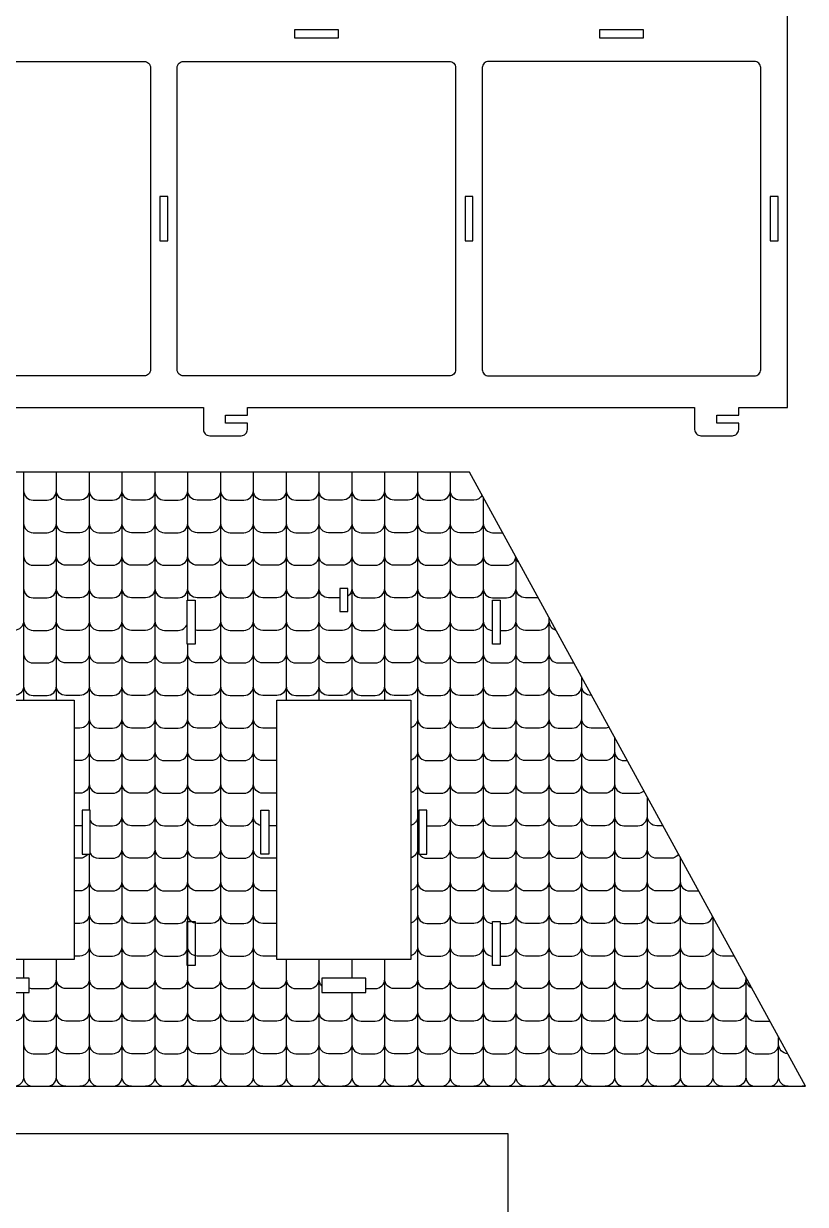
# Model space of a CAD drawing. Extents: x 8164 to 10920, y 152 to 1666.
# Drawn here: x 9873.9 to 10172.2, y 684.1 to 1134.5 of the extents above; entities that cross this region are included whole.
import ezdxf

# ---------------------------------------------------------------- set-up
doc = ezdxf.new("R2010")
doc.units = 0
doc.header["$MEASUREMENT"] = 0
doc.layers.add('LAYER_1', color=18, linetype='CONTINUOUS')

msp = doc.modelspace()

# ---------------------------------------------------------------- linework, layer by layer
at = {"layer": 'LAYER_1'}
for points in [[(9771.94, 988.1), (9942.54, 988.1), (9942.54, 979.7, 0.414214), (9944.94, 977.3), (9956.94, 977.3, 0.414214), (9959.34, 979.7), (9959.34, 982.1), (9950.94, 982.1), (9950.94, 985.1), (9959.34, 985.1), (9959.34, 988.1), (10129.94, 988.1), (10129.94, 979.7, 0.414214), (10132.34, 977.3), (10144.34, 977.3, 0.414214), (10146.74, 979.7), (10146.74, 982.1), (10138.34, 982.1), (10138.34, 985.1), (10146.74, 985.1), (10146.74, 988.1), (10165.34, 988.1), (10165.34, 1273.1)], [(9907.92, 729.2, 0.414214), (9911.52, 732.8), (9911.52, 963.48)], [(9924.04, 963.48), (9924.04, 732.8, 0.414214), (9927.64, 729.2)], [(9949.09, 963.48), (9949.09, 732.8, 0.414214), (9952.69, 729.2)], [(9958.01, 729.2, 0.414214), (9961.61, 732.8), (9961.61, 963.48)], [(10024.23, 963.48), (10024.23, 732.8, 0.414214), (10027.83, 729.2)], [(10033.16, 729.2, 0.414214), (10036.76, 732.8), (10036.76, 963.48)], [(9873.95, 956.36, 0.414214), (9877.55, 952.76), (9882.87, 952.76, 0.414214), (9886.47, 956.36)], [(9898.99, 956.36, -0.414214), (9895.39, 952.76), (9890.07, 952.76, -0.414214), (9886.47, 956.36)], [(9898.99, 956.36, 0.414214), (9902.59, 952.76), (9907.92, 952.76, 0.414214), (9911.52, 956.36)], [(9924.04, 956.36, -0.414214), (9920.44, 952.76), (9915.12, 952.76, -0.414214), (9911.52, 956.36)], [(9924.04, 956.36, 0.414214), (9927.64, 952.76), (9932.97, 952.76, 0.414214), (9936.57, 956.36)], [(9949.09, 956.36, -0.414214), (9945.49, 952.76), (9940.17, 952.76, -0.414214), (9936.57, 956.36)], [(9949.09, 956.36, 0.414214), (9952.69, 952.76), (9958.01, 952.76, 0.414214), (9961.61, 956.36)], [(9974.14, 956.36, -0.414214), (9970.54, 952.76), (9965.21, 952.76, -0.414214), (9961.61, 956.36)], [(9974.14, 956.36, 0.414214), (9977.74, 952.76), (9983.06, 952.76, 0.414214), (9986.66, 956.36)], [(9999.18, 956.36, -0.414214), (9995.58, 952.76), (9990.26, 952.76, -0.414214), (9986.66, 956.36)], [(9999.18, 956.36, 0.414214), (10002.78, 952.76), (10008.11, 952.76, 0.414214), (10011.71, 956.36)], [(10024.23, 956.36, -0.414214), (10020.63, 952.76), (10015.31, 952.76, -0.414214), (10011.71, 956.36)], [(10024.23, 956.36, 0.414214), (10027.83, 952.76), (10033.16, 952.76, 0.414214), (10036.76, 956.36)], [(10048.87, 954.69, -0.279406), (10045.68, 952.76), (10040.36, 952.76, -0.414214), (10036.76, 956.36)], [(10049.28, 953.95), (10049.28, 732.8, 0.414214), (10052.88, 729.2)], [(9873.95, 943.94, 0.414214), (9877.55, 940.34), (9882.87, 940.34, 0.414214), (9886.47, 943.94)], [(9898.99, 943.94, -0.414214), (9895.39, 940.34), (9890.07, 940.34, -0.414214), (9886.47, 943.94)], [(9898.99, 943.94, 0.414214), (9902.59, 940.34), (9907.92, 940.34, 0.414214), (9911.52, 943.94)], [(9924.04, 943.94, -0.414214), (9920.44, 940.34), (9915.12, 940.34, -0.414214), (9911.52, 943.94)], [(9924.04, 943.94, 0.414214), (9927.64, 940.34), (9932.97, 940.34, 0.414214), (9936.57, 943.94)], [(9949.09, 943.94, -0.414214), (9945.49, 940.34), (9940.17, 940.34, -0.414214), (9936.57, 943.94)], [(9949.09, 943.94, 0.414214), (9952.69, 940.34), (9958.01, 940.34, 0.414214), (9961.61, 943.94)], [(9974.14, 943.94, -0.414214), (9970.54, 940.34), (9965.21, 940.34, -0.414214), (9961.61, 943.94)], [(9974.14, 943.94, 0.414214), (9977.74, 940.34), (9983.06, 940.34, 0.414214), (9986.66, 943.94)], [(9999.18, 943.94, -0.414214), (9995.58, 940.34), (9990.26, 940.34, -0.414214), (9986.66, 943.94)], [(9999.18, 943.94, 0.414214), (10002.78, 940.34), (10008.11, 940.34, 0.414214), (10011.71, 943.94)], [(10024.23, 943.94, -0.414214), (10020.63, 940.34), (10015.31, 940.34, -0.414214), (10011.71, 943.94)], [(10024.23, 943.94, 0.414214), (10027.83, 940.34), (10033.16, 940.34, 0.414214), (10036.76, 943.94)], [(10049.28, 943.94, -0.414214), (10045.68, 940.34), (10040.36, 940.34, -0.414214), (10036.76, 943.94)], [(10049.28, 943.94, 0.414214), (10052.88, 940.34), (10056.72, 940.34)], [(9873.95, 931.52, 0.414214), (9877.55, 927.92), (9882.87, 927.92, 0.414214), (9886.47, 931.52)], [(9898.99, 931.52, -0.414214), (9895.39, 927.92), (9890.07, 927.92, -0.414214), (9886.47, 931.52)], [(9898.99, 931.52, 0.414214), (9902.59, 927.92), (9907.92, 927.92, 0.414214), (9911.52, 931.52)], [(9924.04, 931.52, -0.414214), (9920.44, 927.92), (9915.12, 927.92, -0.414214), (9911.52, 931.52)], [(9924.04, 931.52, 0.414214), (9927.64, 927.92), (9932.97, 927.92, 0.414214), (9936.57, 931.52)], [(9949.09, 931.52, -0.414214), (9945.49, 927.92), (9940.17, 927.92, -0.414214), (9936.57, 931.52)], [(9949.09, 931.52, 0.414214), (9952.69, 927.92), (9958.01, 927.92, 0.414214), (9961.61, 931.52)], [(9974.14, 931.52, -0.414214), (9970.54, 927.92), (9965.21, 927.92, -0.414214), (9961.61, 931.52)], [(9974.14, 931.52, 0.414214), (9977.74, 927.92), (9983.06, 927.92, 0.414214), (9986.66, 931.52)], [(9999.18, 931.52, -0.414214), (9995.58, 927.92), (9990.26, 927.92, -0.414214), (9986.66, 931.52)], [(9999.18, 931.52, 0.414214), (10002.78, 927.92), (10008.11, 927.92, 0.414214), (10011.71, 931.52)], [(10024.23, 931.52, -0.414214), (10020.63, 927.92), (10015.31, 927.92, -0.414214), (10011.71, 931.52)], [(10024.23, 931.52, 0.414214), (10027.83, 927.92), (10033.16, 927.92, 0.414214), (10036.76, 931.52)], [(10049.28, 931.52, -0.414214), (10045.68, 927.92), (10040.36, 927.92, -0.414214), (10036.76, 931.52)], [(10049.28, 931.52, 0.414214), (10052.88, 927.92), (10058.2, 927.92, 0.379798), (10061.78, 931.09)], [(10058.2, 729.2, 0.414214), (10061.8, 732.8), (10061.8, 931.04)], [(10063.02, 928.82, -0.175116), (10061.85, 930.97)], [(9873.95, 919.1, 0.414214), (9877.55, 915.5), (9882.87, 915.5, 0.414214), (9886.47, 919.1)], [(9898.99, 919.1, -0.414214), (9895.39, 915.5), (9890.07, 915.5, -0.414214), (9886.47, 919.1)], [(9898.99, 919.1, 0.414214), (9902.59, 915.5), (9907.92, 915.5, 0.414214), (9911.52, 919.1)], [(9924.04, 919.1, -0.414214), (9920.44, 915.5), (9915.12, 915.5, -0.414214), (9911.52, 919.1)], [(9924.04, 919.1, 0.414214), (9927.64, 915.5), (9932.97, 915.5, 0.414214), (9936.57, 919.1)], [(9949.09, 919.1, -0.414214), (9945.49, 915.5), (9940.17, 915.5, -0.414214), (9936.57, 919.1)], [(9949.09, 919.1, 0.414214), (9952.69, 915.5), (9958.01, 915.5, 0.414214), (9961.61, 919.1)], [(9974.14, 919.1, -0.414214), (9970.54, 915.5), (9965.21, 915.5, -0.414214), (9961.61, 919.1)], [(9974.14, 919.1, 0.414214), (9977.74, 915.5), (9983.06, 915.5, 0.414214), (9986.66, 919.1)], [(9994.58, 915.5), (9990.26, 915.5, -0.414214), (9986.66, 919.1)], [(9999.18, 919.1, -0.250445), (9997.58, 916.11)], [(9999.18, 919.1, 0.414214), (10002.78, 915.5), (10008.11, 915.5, 0.414214), (10011.71, 919.1)], [(10024.23, 919.1, -0.414214), (10020.63, 915.5), (10015.31, 915.5, -0.414214), (10011.71, 919.1)], [(10024.23, 919.1, 0.414214), (10027.83, 915.5), (10033.16, 915.5, 0.414214), (10036.76, 919.1)], [(10049.28, 919.1, -0.414214), (10045.68, 915.5), (10040.36, 915.5, -0.414214), (10036.76, 919.1)], [(10049.28, 919.1, 0.414214), (10052.88, 915.5), (10058.2, 915.5, 0.414214), (10061.8, 919.1)], [(10070.3, 915.5), (10065.4, 915.5, -0.414214), (10061.8, 919.1)], [(9873.95, 906.68, -0.414214), (9870.35, 903.08), (9865.02, 903.08, -0.414214), (9861.42, 906.68)], [(9873.95, 906.68, 0.414214), (9877.55, 903.08), (9882.87, 903.08, 0.414214), (9886.47, 906.68)], [(9898.99, 906.68, -0.414214), (9895.39, 903.08), (9890.07, 903.08, -0.414214), (9886.47, 906.68)], [(9898.99, 906.68, 0.414214), (9902.59, 903.08), (9907.92, 903.08, 0.414214), (9911.52, 906.68)], [(9924.04, 906.68, -0.414214), (9920.44, 903.08), (9915.12, 903.08, -0.414214), (9911.52, 906.68)], [(9924.04, 906.68, 0.414214), (9927.64, 903.08), (9932.97, 903.08, 0.323813), (9936.38, 905.55)], [(9949.09, 906.68, -0.414214), (9945.49, 903.08), (9940.17, 903.08, -0.054702), (9939.38, 903.16)], [(9949.09, 906.68, 0.414214), (9952.69, 903.08), (9958.01, 903.08, 0.414214), (9961.61, 906.68)], [(9974.14, 906.68, -0.414214), (9970.54, 903.08), (9965.21, 903.08, -0.414214), (9961.61, 906.68)], [(9974.14, 906.68, 0.414214), (9977.74, 903.08), (9983.06, 903.08, 0.414214), (9986.66, 906.68)], [(9999.18, 906.68, -0.414214), (9995.58, 903.08), (9990.26, 903.08, -0.414214), (9986.66, 906.68)], [(9999.18, 906.68, 0.414214), (10002.78, 903.08), (10008.11, 903.08, 0.414214), (10011.71, 906.68)], [(10024.23, 906.68, -0.414214), (10020.63, 903.08), (10015.31, 903.08, -0.414214), (10011.71, 906.68)], [(10024.23, 906.68, 0.414214), (10027.83, 903.08), (10033.16, 903.08, 0.414214), (10036.76, 906.68)], [(10049.28, 906.68, -0.414214), (10045.68, 903.08), (10040.36, 903.08, -0.414214), (10036.76, 906.68)], [(10049.28, 906.68, 0.406544), (10052.78, 903.08)], [(10055.78, 903.08), (10058.2, 903.08, 0.414214), (10061.8, 906.68)], [(10074.33, 906.68, -0.414214), (10070.73, 903.08), (10065.4, 903.08, -0.414214), (10061.8, 906.68)], [(10074.33, 908.14), (10074.33, 732.8, 0.414214), (10077.93, 729.2)], [(10074.33, 906.68, 0.342693), (10077.04, 903.19)], [(9940.17, 729.2, -0.414214), (9936.57, 732.8), (9936.57, 897.81)], [(9873.95, 894.26, 0.414214), (9877.55, 890.66), (9882.87, 890.66, 0.414214), (9886.47, 894.26)], [(9898.99, 894.26, -0.414214), (9895.39, 890.66), (9890.07, 890.66, -0.414214), (9886.47, 894.26)], [(9898.99, 894.26, 0.414214), (9902.59, 890.66), (9907.92, 890.66, 0.414214), (9911.52, 894.26)], [(9924.04, 894.26, -0.414214), (9920.44, 890.66), (9915.12, 890.66, -0.414214), (9911.52, 894.26)], [(9924.04, 894.26, 0.414214), (9927.64, 890.66), (9932.97, 890.66, 0.414214), (9936.57, 894.26)], [(9949.09, 894.26, -0.414214), (9945.49, 890.66), (9940.17, 890.66, -0.414214), (9936.57, 894.26)], [(9949.09, 894.26, 0.414214), (9952.69, 890.66), (9958.01, 890.66, 0.414214), (9961.61, 894.26)], [(9974.14, 894.26, -0.414214), (9970.54, 890.66), (9965.21, 890.66, -0.414214), (9961.61, 894.26)], [(9974.14, 894.26, 0.414214), (9977.74, 890.66), (9983.06, 890.66, 0.414214), (9986.66, 894.26)], [(9999.18, 894.26, -0.414214), (9995.58, 890.66), (9990.26, 890.66, -0.414214), (9986.66, 894.26)], [(9999.18, 894.26, 0.414214), (10002.78, 890.66), (10008.11, 890.66, 0.414214), (10011.71, 894.26)], [(10024.23, 894.26, -0.414214), (10020.63, 890.66), (10015.31, 890.66, -0.414214), (10011.71, 894.26)], [(10024.23, 894.26, 0.414214), (10027.83, 890.66), (10033.16, 890.66, 0.414214), (10036.76, 894.26)], [(10049.28, 894.26, -0.414214), (10045.68, 890.66), (10040.36, 890.66, -0.414214), (10036.76, 894.26)], [(10049.28, 894.26, 0.414214), (10052.88, 890.66), (10058.2, 890.66, 0.414214), (10061.8, 894.26)], [(10074.33, 894.26, -0.414214), (10070.73, 890.66), (10065.4, 890.66, -0.414214), (10061.8, 894.26)], [(10074.33, 894.26, 0.414214), (10077.93, 890.66), (10083.25, 890.66, 0.042575), (10083.86, 890.71)], [(10090.45, 729.2, -0.414214), (10086.85, 732.8), (10086.85, 885.24)], [(9873.95, 881.84, -0.414214), (9870.35, 878.24), (9865.02, 878.24, -0.414214), (9861.42, 881.84)], [(9873.95, 881.84, 0.414214), (9877.55, 878.24), (9882.87, 878.24, 0.414214), (9886.47, 881.84)], [(9898.99, 881.84, -0.414214), (9895.39, 878.24), (9890.07, 878.24, -0.414214), (9886.47, 881.84)], [(9898.99, 881.84, 0.414214), (9902.59, 878.24), (9907.92, 878.24, 0.414214), (9911.52, 881.84)], [(9924.04, 881.84, -0.414214), (9920.44, 878.24), (9915.12, 878.24, -0.414214), (9911.52, 881.84)], [(9924.04, 881.84, 0.414214), (9927.64, 878.24), (9932.97, 878.24, 0.414214), (9936.57, 881.84)], [(9949.09, 881.84, -0.414214), (9945.49, 878.24), (9940.17, 878.24, -0.414214), (9936.57, 881.84)], [(9949.09, 881.84, 0.414214), (9952.69, 878.24), (9958.01, 878.24, 0.414214), (9961.61, 881.84)], [(9974.14, 881.84, -0.414214), (9970.54, 878.24), (9965.21, 878.24, -0.414214), (9961.61, 881.84)], [(9974.14, 881.84, 0.414214), (9977.74, 878.24), (9983.06, 878.24, 0.414214), (9986.66, 881.84)], [(9999.18, 881.84, -0.414214), (9995.58, 878.24), (9990.26, 878.24, -0.414214), (9986.66, 881.84)], [(9999.18, 881.84, 0.414214), (10002.78, 878.24), (10008.11, 878.24, 0.414214), (10011.71, 881.84)], [(10024.23, 881.84, -0.414214), (10020.63, 878.24), (10015.31, 878.24, -0.414214), (10011.71, 881.84)], [(10024.23, 881.84, 0.414214), (10027.83, 878.24), (10033.16, 878.24, 0.414214), (10036.76, 881.84)], [(10049.28, 881.84, -0.414214), (10045.68, 878.24), (10040.36, 878.24, -0.414214), (10036.76, 881.84)], [(10049.28, 881.84, 0.414214), (10052.88, 878.24), (10058.2, 878.24, 0.414214), (10061.8, 881.84)], [(10074.33, 881.84, -0.414214), (10070.73, 878.24), (10065.4, 878.24, -0.414214), (10061.8, 881.84)], [(10074.33, 881.84, 0.414214), (10077.93, 878.24), (10083.25, 878.24, 0.414214), (10086.85, 881.84)], [(10090.68, 878.24), (10090.45, 878.24, -0.414214), (10086.85, 881.84)], [(9898.99, 869.42, -0.414214), (9895.39, 865.82), (9893.21, 865.82)], [(9898.99, 869.42, 0.414214), (9902.59, 865.82), (9907.92, 865.82, 0.414214), (9911.52, 869.42)], [(9924.04, 869.42, -0.414214), (9920.44, 865.82), (9915.12, 865.82, -0.414214), (9911.52, 869.42)], [(9924.04, 869.42, 0.414214), (9927.64, 865.82), (9932.97, 865.82, 0.414214), (9936.57, 869.42)], [(9949.09, 869.42, -0.414214), (9945.49, 865.82), (9940.17, 865.82, -0.414214), (9936.57, 869.42)], [(9949.09, 869.42, 0.414214), (9952.69, 865.82), (9958.01, 865.82, 0.414214), (9961.61, 869.42)], [(9970.56, 865.82, -0.001323), (9970.54, 865.82), (9965.21, 865.82, -0.414214), (9961.61, 869.42)], [(10024.23, 869.42, -0.335422), (10021.61, 865.95)], [(10024.23, 869.42, 0.414214), (10027.83, 865.82), (10033.16, 865.82, 0.414214), (10036.76, 869.42)], [(10049.28, 869.42, -0.414214), (10045.68, 865.82), (10040.36, 865.82, -0.414214), (10036.76, 869.42)], [(10049.28, 869.42, 0.414214), (10052.88, 865.82), (10058.2, 865.82, 0.414214), (10061.8, 869.42)], [(10074.33, 869.42, -0.414214), (10070.73, 865.82), (10065.4, 865.82, -0.414214), (10061.8, 869.42)], [(10074.33, 869.42, 0.414214), (10077.93, 865.82), (10083.25, 865.82, 0.414214), (10086.85, 869.42)], [(10097.29, 866.15, -0.109058), (10095.77, 865.82), (10090.45, 865.82, -0.414214), (10086.85, 869.42)], [(10099.37, 862.34), (10099.37, 732.8, 0.414214), (10102.97, 729.2)], [(9898.99, 857, -0.414214), (9895.39, 853.4), (9893.21, 853.4)], [(9898.99, 857, 0.414214), (9902.59, 853.4), (9907.92, 853.4, 0.414214), (9911.52, 857)], [(9924.04, 857, -0.414214), (9920.44, 853.4), (9915.12, 853.4, -0.414214), (9911.52, 857)], [(9924.04, 857, 0.414214), (9927.64, 853.4), (9932.97, 853.4, 0.414214), (9936.57, 857)], [(9949.09, 857, -0.414214), (9945.49, 853.4), (9940.17, 853.4, -0.414214), (9936.57, 857)], [(9949.09, 857, 0.414214), (9952.69, 853.4), (9958.01, 853.4, 0.414214), (9961.61, 857)], [(9970.56, 853.4, -0.001323), (9970.54, 853.4), (9965.21, 853.4, -0.414214), (9961.61, 857)], [(10024.23, 857, -0.335422), (10021.61, 853.53)], [(10024.23, 857, 0.414214), (10027.83, 853.4), (10033.16, 853.4, 0.414214), (10036.76, 857)], [(10049.28, 857, -0.414214), (10045.68, 853.4), (10040.36, 853.4, -0.414214), (10036.76, 857)], [(10049.28, 857, 0.414214), (10052.88, 853.4), (10058.2, 853.4, 0.414214), (10061.8, 857)], [(10074.33, 857, -0.414214), (10070.73, 853.4), (10065.4, 853.4, -0.414214), (10061.8, 857)], [(10074.33, 857, 0.414214), (10077.93, 853.4), (10083.25, 853.4, 0.414214), (10086.85, 857)], [(10099.37, 857, -0.414214), (10095.77, 853.4), (10090.45, 853.4, -0.414214), (10086.85, 857)], [(10099.37, 857, 0.414214), (10102.97, 853.4), (10104.26, 853.4)], [(9898.99, 844.58, -0.414214), (9895.39, 840.98), (9893.21, 840.98)], [(9898.99, 844.58, 0.414214), (9902.59, 840.98), (9907.92, 840.98, 0.414214), (9911.52, 844.58)], [(9924.04, 844.58, -0.414214), (9920.44, 840.98), (9915.12, 840.98, -0.414214), (9911.52, 844.58)], [(9924.04, 844.58, 0.414214), (9927.64, 840.98), (9932.97, 840.98, 0.414214), (9936.57, 844.58)], [(9949.09, 844.58, -0.414214), (9945.49, 840.98), (9940.17, 840.98, -0.414214), (9936.57, 844.58)], [(9949.09, 844.58, 0.414214), (9952.69, 840.98), (9958.01, 840.98, 0.414214), (9961.61, 844.58)], [(9970.56, 840.98, -0.001323), (9970.54, 840.98), (9965.21, 840.98, -0.414214), (9961.61, 844.58)], [(10024.23, 844.58, -0.335422), (10021.61, 841.11)], [(10024.23, 844.58, 0.414214), (10027.83, 840.98), (10033.16, 840.98, 0.414214), (10036.76, 844.58)], [(10049.28, 844.58, -0.414214), (10045.68, 840.98), (10040.36, 840.98, -0.414214), (10036.76, 844.58)], [(10049.28, 844.58, 0.414214), (10052.88, 840.98), (10058.2, 840.98, 0.414214), (10061.8, 844.58)], [(10074.33, 844.58, -0.414214), (10070.73, 840.98), (10065.4, 840.98, -0.414214), (10061.8, 844.58)], [(10074.33, 844.58, 0.414214), (10077.93, 840.98), (10083.25, 840.98, 0.414214), (10086.85, 844.58)], [(10099.37, 844.58, -0.414214), (10095.77, 840.98), (10090.45, 840.98, -0.414214), (10086.85, 844.58)], [(10099.37, 844.58, 0.414214), (10102.97, 840.98), (10108.3, 840.98, 0.175306), (10110.6, 841.81)], [(10115.5, 729.2, -0.414214), (10111.9, 732.8), (10111.9, 839.44)], [(9896.33, 828.68, -0.06611), (9895.39, 828.56), (9893.21, 828.56)], [(9899.33, 830.63, 0.291063), (9902.59, 828.56), (9907.92, 828.56, 0.414214), (9911.52, 832.16)], [(9924.04, 832.16, -0.414214), (9920.44, 828.56), (9915.12, 828.56, -0.414214), (9911.52, 832.16)], [(9924.04, 832.16, 0.414214), (9927.64, 828.56), (9932.97, 828.56, 0.414214), (9936.57, 832.16)], [(9949.09, 832.16, -0.414214), (9945.49, 828.56), (9940.17, 828.56, -0.414214), (9936.57, 832.16)], [(9949.09, 832.16, 0.414214), (9952.69, 828.56), (9958.01, 828.56, 0.414214), (9961.61, 832.16)], [(9964.44, 828.64, -0.351824), (9961.61, 832.16)], [(10024.23, 832.16, -0.335422), (10021.61, 828.69)], [(10024.23, 832.16, 0.13441), (10024.73, 830.32)], [(10027.73, 828.56, 0.006806), (10027.83, 828.56), (10033.16, 828.56, 0.414214), (10036.76, 832.16)], [(10049.28, 832.16, -0.414214), (10045.68, 828.56), (10040.36, 828.56, -0.414214), (10036.76, 832.16)], [(10049.28, 832.16, 0.414214), (10052.88, 828.56), (10058.2, 828.56, 0.414214), (10061.8, 832.16)], [(10074.33, 832.16, -0.414214), (10070.73, 828.56), (10065.4, 828.56, -0.414214), (10061.8, 832.16)], [(10074.33, 832.16, 0.414214), (10077.93, 828.56), (10083.25, 828.56, 0.414214), (10086.85, 832.16)], [(10099.37, 832.16, -0.414214), (10095.77, 828.56), (10090.45, 828.56, -0.414214), (10086.85, 832.16)], [(10099.37, 832.16, 0.414214), (10102.97, 828.56), (10108.3, 828.56, 0.414214), (10111.9, 832.16)], [(10117.85, 828.56), (10115.5, 828.56, -0.414214), (10111.9, 832.16)], [(9970.56, 828.56, -0.001323), (9970.54, 828.56), (9967.44, 828.56)], [(9899.33, 818.21, 0.291063), (9902.59, 816.14), (9907.92, 816.14, 0.414214), (9911.52, 819.74)], [(9924.04, 819.74, -0.414214), (9920.44, 816.14), (9915.12, 816.14, -0.414214), (9911.52, 819.74)], [(9924.04, 819.74, 0.414214), (9927.64, 816.14), (9932.97, 816.14, 0.414214), (9936.57, 819.74)], [(9949.09, 819.74, -0.414214), (9945.49, 816.14), (9940.17, 816.14, -0.414214), (9936.57, 819.74)], [(9949.09, 819.74, 0.414214), (9952.69, 816.14), (9958.01, 816.14, 0.414214), (9961.61, 819.74)], [(9970.56, 816.14, -0.001323), (9970.54, 816.14), (9965.21, 816.14, -0.414214), (9961.61, 819.74)], [(10024.23, 819.74, -0.335422), (10021.61, 816.27)], [(10024.23, 819.74, 0.13441), (10024.73, 817.9)], [(10024.84, 817.73, 0.249808), (10027.83, 816.14), (10033.16, 816.14, 0.414214), (10036.76, 819.74)], [(10049.28, 819.74, -0.414214), (10045.68, 816.14), (10040.36, 816.14, -0.414214), (10036.76, 819.74)], [(10049.28, 819.74, 0.414214), (10052.88, 816.14), (10058.2, 816.14, 0.414214), (10061.8, 819.74)], [(10074.33, 819.74, -0.414214), (10070.73, 816.14), (10065.4, 816.14, -0.414214), (10061.8, 819.74)], [(10074.33, 819.74, 0.414214), (10077.93, 816.14), (10083.25, 816.14, 0.414214), (10086.85, 819.74)], [(10099.37, 819.74, -0.414214), (10095.77, 816.14), (10090.45, 816.14, -0.414214), (10086.85, 819.74)], [(10099.37, 819.74, 0.414214), (10102.97, 816.14), (10108.3, 816.14, 0.414214), (10111.9, 819.74)], [(10123.79, 817.7, -0.2469), (10120.82, 816.14), (10115.5, 816.14, -0.414214), (10111.9, 819.74)], [(9898.38, 817.73, -0.249808), (9895.39, 816.14), (9893.21, 816.14)], [(9898.99, 817.73), (9898.99, 732.8, 0.414214), (9902.59, 729.2)], [(10124.42, 816.54), (10124.42, 732.8, 0.414214), (10128.02, 729.2)], [(9898.99, 807.32, -0.414214), (9895.39, 803.72), (9893.21, 803.72)], [(9898.99, 807.32, 0.414214), (9902.59, 803.72), (9907.92, 803.72, 0.414214), (9911.52, 807.32)], [(9924.04, 807.32, -0.414214), (9920.44, 803.72), (9915.12, 803.72, -0.414214), (9911.52, 807.32)], [(9924.04, 807.32, 0.414214), (9927.64, 803.72), (9932.97, 803.72, 0.414214), (9936.57, 807.32)], [(9949.09, 807.32, -0.414214), (9945.49, 803.72), (9940.17, 803.72, -0.414214), (9936.57, 807.32)], [(9949.09, 807.32, 0.414214), (9952.69, 803.72), (9958.01, 803.72, 0.414214), (9961.61, 807.32)], [(9970.56, 803.72, -0.001323), (9970.54, 803.72), (9965.21, 803.72, -0.414214), (9961.61, 807.32)], [(10024.23, 807.32, -0.335422), (10021.61, 803.85)], [(10024.23, 807.32, 0.414214), (10027.83, 803.72), (10033.16, 803.72, 0.414214), (10036.76, 807.32)], [(10049.28, 807.32, -0.414214), (10045.68, 803.72), (10040.36, 803.72, -0.414214), (10036.76, 807.32)], [(10049.28, 807.32, 0.414214), (10052.88, 803.72), (10058.2, 803.72, 0.414214), (10061.8, 807.32)], [(10074.33, 807.32, -0.414214), (10070.73, 803.72), (10065.4, 803.72, -0.414214), (10061.8, 807.32)], [(10074.33, 807.32, 0.414214), (10077.93, 803.72), (10083.25, 803.72, 0.414214), (10086.85, 807.32)], [(10099.37, 807.32, -0.414214), (10095.77, 803.72), (10090.45, 803.72, -0.414214), (10086.85, 807.32)], [(10099.37, 807.32, 0.414214), (10102.97, 803.72), (10108.3, 803.72, 0.414214), (10111.9, 807.32)], [(10124.42, 807.32, -0.414214), (10120.82, 803.72), (10115.5, 803.72, -0.414214), (10111.9, 807.32)], [(10124.42, 807.32, 0.414214), (10128.02, 803.72), (10131.43, 803.72)], [(9898.99, 794.9, -0.414214), (9895.39, 791.3), (9893.21, 791.3)], [(9898.99, 794.9, 0.414214), (9902.59, 791.3), (9907.92, 791.3, 0.414214), (9911.52, 794.9)], [(9924.04, 794.9, -0.414214), (9920.44, 791.3), (9915.12, 791.3, -0.414214), (9911.52, 794.9)], [(9924.04, 794.9, 0.414214), (9927.64, 791.3), (9932.97, 791.3, 0.414214), (9936.57, 794.9)], [(9949.09, 794.9, -0.414214), (9945.49, 791.3), (9940.17, 791.3, -0.414214), (9936.57, 794.9)], [(9949.09, 794.9, 0.414214), (9952.69, 791.3), (9958.01, 791.3, 0.414214), (9961.61, 794.9)], [(9970.56, 791.3, -0.001323), (9970.54, 791.3), (9965.21, 791.3, -0.414214), (9961.61, 794.9)], [(10024.23, 794.9, -0.335422), (10021.61, 791.43)], [(10024.23, 794.9, 0.414214), (10027.83, 791.3), (10033.16, 791.3, 0.414214), (10036.76, 794.9)], [(10049.28, 794.9, -0.414214), (10045.68, 791.3), (10040.36, 791.3, -0.414214), (10036.76, 794.9)], [(10049.28, 794.9, 0.406544), (10052.78, 791.3)], [(10055.78, 791.3), (10058.2, 791.3, 0.414214), (10061.8, 794.9)], [(10074.33, 794.9, -0.414214), (10070.73, 791.3), (10065.4, 791.3, -0.414214), (10061.8, 794.9)], [(10074.33, 794.9, 0.414214), (10077.93, 791.3), (10083.25, 791.3, 0.414214), (10086.85, 794.9)], [(10099.37, 794.9, -0.414214), (10095.77, 791.3), (10090.45, 791.3, -0.414214), (10086.85, 794.9)], [(10099.37, 794.9, 0.414214), (10102.97, 791.3), (10108.3, 791.3, 0.414214), (10111.9, 794.9)], [(10124.42, 794.9, -0.414214), (10120.82, 791.3), (10115.5, 791.3, -0.414214), (10111.9, 794.9)], [(10124.42, 794.9, 0.414214), (10128.02, 791.3), (10133.35, 791.3, 0.333881), (10136.8, 793.9)], [(10133.35, 729.2, 0.414214), (10136.95, 732.8), (10136.95, 793.64)], [(9898.99, 782.48, -0.414214), (9895.39, 778.88), (9893.21, 778.88)], [(9898.99, 782.48, 0.414214), (9902.59, 778.88), (9907.92, 778.88, 0.414214), (9911.52, 782.48)], [(9924.04, 782.48, -0.414214), (9920.44, 778.88), (9915.12, 778.88, -0.414214), (9911.52, 782.48)], [(9924.04, 782.48, 0.414214), (9927.64, 778.88), (9932.97, 778.88, 0.414214), (9936.57, 782.48)], [(9949.09, 782.48, -0.414214), (9945.49, 778.88), (9940.17, 778.88, -0.414214), (9936.57, 782.48)], [(9949.09, 782.48, 0.414214), (9952.69, 778.88), (9958.01, 778.88, 0.414214), (9961.61, 782.48)], [(9970.56, 778.88, -0.001323), (9970.54, 778.88), (9965.21, 778.88, -0.414214), (9961.61, 782.48)], [(10024.23, 782.48, -0.335422), (10021.61, 779.01)], [(10024.23, 782.48, 0.414214), (10027.83, 778.88), (10033.16, 778.88, 0.414214), (10036.76, 782.48)], [(10049.28, 782.48, -0.414214), (10045.68, 778.88), (10040.36, 778.88, -0.414214), (10036.76, 782.48)], [(10049.28, 782.48, 0.406544), (10052.78, 778.88)], [(10055.78, 778.88), (10058.2, 778.88, 0.414214), (10061.8, 782.48)], [(10074.33, 782.48, -0.414214), (10070.73, 778.88), (10065.4, 778.88, -0.414214), (10061.8, 782.48)], [(10074.33, 782.48, 0.414214), (10077.93, 778.88), (10083.25, 778.88, 0.414214), (10086.85, 782.48)], [(10099.37, 782.48, -0.414214), (10095.77, 778.88), (10090.45, 778.88, -0.414214), (10086.85, 782.48)], [(10099.37, 782.48, 0.414214), (10102.97, 778.88), (10108.3, 778.88, 0.414214), (10111.9, 782.48)], [(10124.42, 782.48, -0.414214), (10120.82, 778.88), (10115.5, 778.88, -0.414214), (10111.9, 782.48)], [(10124.42, 782.48, 0.414214), (10128.02, 778.88), (10133.35, 778.88, 0.414214), (10136.95, 782.48)], [(10145.02, 778.88), (10140.55, 778.88, -0.414214), (10136.95, 782.48)], [(9882.87, 729.2, 0.414214), (9886.47, 732.8), (9886.47, 777.58)], [(9974.14, 777.58), (9974.14, 732.8, -0.414214), (9970.54, 729.2)], [(9990.26, 729.2, -0.414214), (9986.66, 732.8), (9986.66, 777.58)], [(10015.31, 729.2, -0.414214), (10011.71, 732.8), (10011.71, 777.58)], [(10149.47, 770.74), (10149.47, 732.8, -0.414214), (10145.87, 729.2)], [(9876.08, 766.77, 0.104922), (9877.55, 766.46), (9882.87, 766.46, 0.414214), (9886.47, 770.06)], [(9898.99, 770.06, -0.414214), (9895.39, 766.46), (9890.07, 766.46, -0.414214), (9886.47, 770.06)], [(9898.99, 770.06, 0.414214), (9902.59, 766.46), (9907.92, 766.46, 0.414214), (9911.52, 770.06)], [(9924.04, 770.06, -0.414214), (9920.44, 766.46), (9915.12, 766.46, -0.414214), (9911.52, 770.06)], [(9924.04, 770.06, 0.414214), (9927.64, 766.46), (9932.97, 766.46, 0.414214), (9936.57, 770.06)], [(9949.09, 770.06, -0.414214), (9945.49, 766.46), (9940.17, 766.46, -0.414214), (9936.57, 770.06)], [(9949.09, 770.06, 0.414214), (9952.69, 766.46), (9958.01, 766.46, 0.414214), (9961.61, 770.06)], [(9974.14, 770.06, -0.414214), (9970.54, 766.46), (9965.21, 766.46, -0.414214), (9961.61, 770.06)], [(9974.14, 770.06, 0.414214), (9977.74, 766.46), (9983.06, 766.46, 0.414214), (9986.66, 770.06)], [(9987.68, 767.54, -0.195819), (9986.66, 770.06)], [(10004.48, 766.46), (10008.11, 766.46, 0.414214), (10011.71, 770.06)], [(10024.23, 770.06, -0.414214), (10020.63, 766.46), (10015.31, 766.46, -0.414214), (10011.71, 770.06)], [(10024.23, 770.06, 0.414214), (10027.83, 766.46), (10033.16, 766.46, 0.414214), (10036.76, 770.06)], [(10049.28, 770.06, -0.414214), (10045.68, 766.46), (10040.36, 766.46, -0.414214), (10036.76, 770.06)], [(10049.28, 770.06, 0.414214), (10052.88, 766.46), (10058.2, 766.46, 0.414214), (10061.8, 770.06)], [(10074.33, 770.06, -0.414214), (10070.73, 766.46), (10065.4, 766.46, -0.414214), (10061.8, 770.06)], [(10074.33, 770.06, 0.414214), (10077.93, 766.46), (10083.25, 766.46, 0.414214), (10086.85, 770.06)], [(10099.37, 770.06, -0.414214), (10095.77, 766.46), (10090.45, 766.46, -0.414214), (10086.85, 770.06)], [(10099.37, 770.06, 0.414214), (10102.97, 766.46), (10108.3, 766.46, 0.414214), (10111.9, 770.06)], [(10124.42, 770.06, -0.414214), (10120.82, 766.46), (10115.5, 766.46, -0.414214), (10111.9, 770.06)], [(10124.42, 770.06, 0.414214), (10128.02, 766.46), (10133.35, 766.46, 0.414214), (10136.95, 770.06)], [(10149.47, 770.06, -0.414214), (10145.87, 766.46), (10140.55, 766.46, -0.414214), (10136.95, 770.06)], [(10149.47, 770.06, 0.299842), (10151.65, 766.75)], [(9873.95, 764.91), (9873.95, 732.8, -0.414214), (9870.35, 729.2)], [(9999.18, 764.91), (9999.18, 732.8, -0.414214), (9995.58, 729.2)], [(9873.95, 757.64, -0.414214), (9870.35, 754.04), (9865.02, 754.04, -0.414214), (9861.42, 757.64)], [(9873.95, 757.64, 0.414214), (9877.55, 754.04), (9882.87, 754.04, 0.414214), (9886.47, 757.64)], [(9898.99, 757.64, -0.414214), (9895.39, 754.04), (9890.07, 754.04, -0.414214), (9886.47, 757.64)], [(9898.99, 757.64, 0.414214), (9902.59, 754.04), (9907.92, 754.04, 0.414214), (9911.52, 757.64)], [(9924.04, 757.64, -0.414214), (9920.44, 754.04), (9915.12, 754.04, -0.414214), (9911.52, 757.64)], [(9924.04, 757.64, 0.414214), (9927.64, 754.04), (9932.97, 754.04, 0.414214), (9936.57, 757.64)], [(9949.09, 757.64, -0.414214), (9945.49, 754.04), (9940.17, 754.04, -0.414214), (9936.57, 757.64)], [(9949.09, 757.64, 0.414214), (9952.69, 754.04), (9958.01, 754.04, 0.414214), (9961.61, 757.64)], [(9974.14, 757.64, -0.414214), (9970.54, 754.04), (9965.21, 754.04, -0.414214), (9961.61, 757.64)], [(9974.14, 757.64, 0.414214), (9977.74, 754.04), (9983.06, 754.04, 0.414214), (9986.66, 757.64)], [(9999.18, 757.64, -0.414214), (9995.58, 754.04), (9990.26, 754.04, -0.414214), (9986.66, 757.64)], [(9999.18, 757.64, 0.414214), (10002.78, 754.04), (10008.11, 754.04, 0.414214), (10011.71, 757.64)], [(10024.23, 757.64, -0.414214), (10020.63, 754.04), (10015.31, 754.04, -0.414214), (10011.71, 757.64)], [(10024.23, 757.64, 0.414214), (10027.83, 754.04), (10033.16, 754.04, 0.414214), (10036.76, 757.64)], [(10049.28, 757.64, -0.414214), (10045.68, 754.04), (10040.36, 754.04, -0.414214), (10036.76, 757.64)], [(10049.28, 757.64, 0.414214), (10052.88, 754.04), (10058.2, 754.04, 0.414214), (10061.8, 757.64)], [(10074.33, 757.64, -0.414214), (10070.73, 754.04), (10065.4, 754.04, -0.414214), (10061.8, 757.64)], [(10074.33, 757.64, 0.414214), (10077.93, 754.04), (10083.25, 754.04, 0.414214), (10086.85, 757.64)], [(10099.37, 757.64, -0.414214), (10095.77, 754.04), (10090.45, 754.04, -0.414214), (10086.85, 757.64)], [(10099.37, 757.64, 0.414214), (10102.97, 754.04), (10108.3, 754.04, 0.414214), (10111.9, 757.64)], [(10124.42, 757.64, -0.414214), (10120.82, 754.04), (10115.5, 754.04, -0.414214), (10111.9, 757.64)], [(10124.42, 757.64, 0.414214), (10128.02, 754.04), (10133.35, 754.04, 0.414214), (10136.95, 757.64)], [(10149.47, 757.64, -0.414214), (10145.87, 754.04), (10140.55, 754.04, -0.414214), (10136.95, 757.64)], [(10149.47, 757.64, 0.414214), (10153.07, 754.04), (10158.39, 754.04, 0.014208), (10158.6, 754.04)], [(10165.59, 729.2, -0.414214), (10161.99, 732.8), (10161.99, 747.84)], [(9873.95, 745.22, 0.414214), (9877.55, 741.62), (9882.87, 741.62, 0.414214), (9886.47, 745.22)], [(9898.99, 745.22, -0.414214), (9895.39, 741.62), (9890.07, 741.62, -0.414214), (9886.47, 745.22)], [(9898.99, 745.22, 0.414214), (9902.59, 741.62), (9907.92, 741.62, 0.414214), (9911.52, 745.22)], [(9924.04, 745.22, -0.414214), (9920.44, 741.62), (9915.12, 741.62, -0.414214), (9911.52, 745.22)], [(9924.04, 745.22, 0.414214), (9927.64, 741.62), (9932.97, 741.62, 0.414214), (9936.57, 745.22)], [(9949.09, 745.22, -0.414214), (9945.49, 741.62), (9940.17, 741.62, -0.414214), (9936.57, 745.22)], [(9949.09, 745.22, 0.414214), (9952.69, 741.62), (9958.01, 741.62, 0.414214), (9961.61, 745.22)], [(9974.14, 745.22, -0.414214), (9970.54, 741.62), (9965.21, 741.62, -0.414214), (9961.61, 745.22)], [(9974.14, 745.22, 0.414214), (9977.74, 741.62), (9983.06, 741.62, 0.414214), (9986.66, 745.22)], [(9999.18, 745.22, -0.414214), (9995.58, 741.62), (9990.26, 741.62, -0.414214), (9986.66, 745.22)], [(9999.18, 745.22, 0.414214), (10002.78, 741.62), (10008.11, 741.62, 0.414214), (10011.71, 745.22)], [(10024.23, 745.22, -0.414214), (10020.63, 741.62), (10015.31, 741.62, -0.414214), (10011.71, 745.22)], [(10024.23, 745.22, 0.414214), (10027.83, 741.62), (10033.16, 741.62, 0.414214), (10036.76, 745.22)], [(10049.28, 745.22, -0.414214), (10045.68, 741.62), (10040.36, 741.62, -0.414214), (10036.76, 745.22)], [(10049.28, 745.22, 0.414214), (10052.88, 741.62), (10058.2, 741.62, 0.414214), (10061.8, 745.22)], [(10074.33, 745.22, -0.414214), (10070.73, 741.62), (10065.4, 741.62, -0.414214), (10061.8, 745.22)], [(10074.33, 745.22, 0.414214), (10077.93, 741.62), (10083.25, 741.62, 0.414214), (10086.85, 745.22)], [(10099.37, 745.22, -0.414214), (10095.77, 741.62), (10090.45, 741.62, -0.414214), (10086.85, 745.22)], [(10099.37, 745.22, 0.414214), (10102.97, 741.62), (10108.3, 741.62, 0.414214), (10111.9, 745.22)], [(10124.42, 745.22, -0.414214), (10120.82, 741.62), (10115.5, 741.62, -0.414214), (10111.9, 745.22)], [(10124.42, 745.22, 0.414214), (10128.02, 741.62), (10133.35, 741.62, 0.414214), (10136.95, 745.22)], [(10149.47, 745.22, -0.414214), (10145.87, 741.62), (10140.55, 741.62, -0.414214), (10136.95, 745.22)], [(10149.47, 745.22, 0.414214), (10153.07, 741.62), (10158.39, 741.62, 0.414214), (10161.99, 745.22)], [(10165.39, 741.62, -0.397743), (10161.99, 745.22)], [(9873.95, 732.8, 0.414214), (9877.55, 729.2)], [(9890.07, 729.2, -0.414214), (9886.47, 732.8)], [(9898.99, 732.8, -0.414214), (9895.39, 729.2)], [(9915.12, 729.2, -0.414214), (9911.52, 732.8)], [(9924.04, 732.8, -0.414214), (9920.44, 729.2)], [(9932.97, 729.2, 0.414214), (9936.57, 732.8)], [(9949.09, 732.8, -0.414214), (9945.49, 729.2)], [(9965.21, 729.2, -0.414214), (9961.61, 732.8)], [(9974.14, 732.8, 0.414214), (9977.74, 729.2)], [(9983.06, 729.2, 0.414214), (9986.66, 732.8)], [(9999.18, 732.8, 0.414214), (10002.78, 729.2)], [(10008.11, 729.2, 0.414214), (10011.71, 732.8)], [(10024.23, 732.8, -0.414214), (10020.63, 729.2)], [(10040.36, 729.2, -0.414214), (10036.76, 732.8)], [(10049.28, 732.8, -0.414214), (10045.68, 729.2)], [(10065.4, 729.2, -0.414214), (10061.8, 732.8)], [(10074.33, 732.8, -0.414214), (10070.73, 729.2)], [(10083.25, 729.2, 0.414214), (10086.85, 732.8)], [(10099.37, 732.8, -0.414214), (10095.77, 729.2)], [(10108.3, 729.2, 0.414214), (10111.9, 732.8)], [(10124.42, 732.8, -0.414214), (10120.82, 729.2)], [(10140.55, 729.2, -0.414214), (10136.95, 732.8)], [(10149.47, 732.8, 0.414214), (10153.07, 729.2)], [(10158.39, 729.2, 0.414214), (10161.99, 732.8)], [(10172.08, 729.39, -0.082383), (10170.92, 729.2)]]:
    msp.add_lwpolyline(points, format="xyb", dxfattribs=at)
for points in [[(9977.24, 1129.1), (9994.04, 1129.1), (9994.04, 1132.1), (9977.24, 1132.1)], [(10093.64, 1129.1), (10110.44, 1129.1), (10110.44, 1132.1), (10093.64, 1132.1)], [(9928.94, 1051.7), (9928.94, 1068.5), (9925.94, 1068.5), (9925.94, 1051.7)], [(10045.34, 1051.7), (10045.34, 1068.5), (10042.34, 1068.5), (10042.34, 1051.7)], [(10161.74, 1068.5), (10158.74, 1068.5), (10158.74, 1051.7), (10161.74, 1051.7)], [(10172.18, 729.2), (10044.06, 963.48), (9691.31, 963.48), (9563.18, 729.2)], [(9997.58, 919.04), (9994.58, 919.04), (9994.58, 910.22), (9997.58, 910.22)], [(9936.38, 914.61), (9939.38, 914.61), (9939.38, 897.81), (9936.38, 897.81)], [(10052.78, 914.61), (10055.78, 914.61), (10055.78, 897.81), (10052.78, 897.81)], [(9842.16, 777.58), (9842.16, 876.46), (9893.21, 876.46), (9893.21, 777.58)], [(9970.56, 777.58), (9970.56, 876.46), (10021.61, 876.46), (10021.61, 777.58)], [(9899.33, 834.53), (9896.33, 834.53), (9896.33, 817.73), (9899.33, 817.73)], [(9964.44, 834.53), (9967.44, 834.53), (9967.44, 817.73), (9964.44, 817.73)], [(10027.73, 834.53), (10024.73, 834.53), (10024.73, 817.73), (10027.73, 817.73)], [(9936.38, 792.1), (9939.38, 792.1), (9939.38, 775.3), (9936.38, 775.3)], [(10052.78, 792.1), (10055.78, 792.1), (10055.78, 775.3), (10052.78, 775.3)], [(9876.08, 770.38), (9859.28, 770.38), (9859.28, 764.91), (9876.08, 764.91)], [(10004.48, 770.38), (9987.68, 770.38), (9987.68, 764.91), (10004.48, 764.91)], [(10058.68, 624.16), (9705.92, 624.16), (9705.92, 711.23), (10058.68, 711.23)]]:
    msp.add_lwpolyline(points, close=True, dxfattribs=at)
for points in [[(9919.94, 1000.1), (9794.54, 1000.1, -0.414214), (9792.14, 1002.5), (9792.14, 1117.7, -0.414214), (9794.54, 1120.1), (9919.94, 1120.1, -0.414214), (9922.34, 1117.7), (9922.34, 1002.5, -0.414214)], [(10036.34, 1000.1), (9934.94, 1000.1, -0.414214), (9932.54, 1002.5), (9932.54, 1117.7, -0.414214), (9934.94, 1120.1), (10036.34, 1120.1, -0.414214), (10038.74, 1117.7), (10038.74, 1002.5, -0.414214)], [(10152.74, 1000.1, 0.414214), (10155.14, 1002.5), (10155.14, 1117.7, 0.414214), (10152.74, 1120.1), (10051.34, 1120.1, 0.414214), (10048.94, 1117.7), (10048.94, 1002.5, 0.414214), (10051.34, 1000.1)]]:
    msp.add_lwpolyline(points, format="xyb", close=True, dxfattribs=at)
for points in [[(9873.95, 963.48), (9873.95, 876.46)], [(9886.47, 876.46), (9886.47, 963.48)], [(9898.99, 963.48), (9898.99, 834.53)], [(9936.57, 914.61), (9936.57, 963.48)], [(9974.14, 963.48), (9974.14, 876.46)], [(9986.66, 876.46), (9986.66, 963.48)], [(9999.18, 963.48), (9999.18, 876.46)], [(10011.71, 876.46), (10011.71, 963.48)], [(9873.95, 777.58), (9873.95, 770.38)], [(9999.18, 777.58), (9999.18, 770.38)]]:
    msp.add_lwpolyline(points, dxfattribs=at)

doc.saveas('drawing.dxf')
